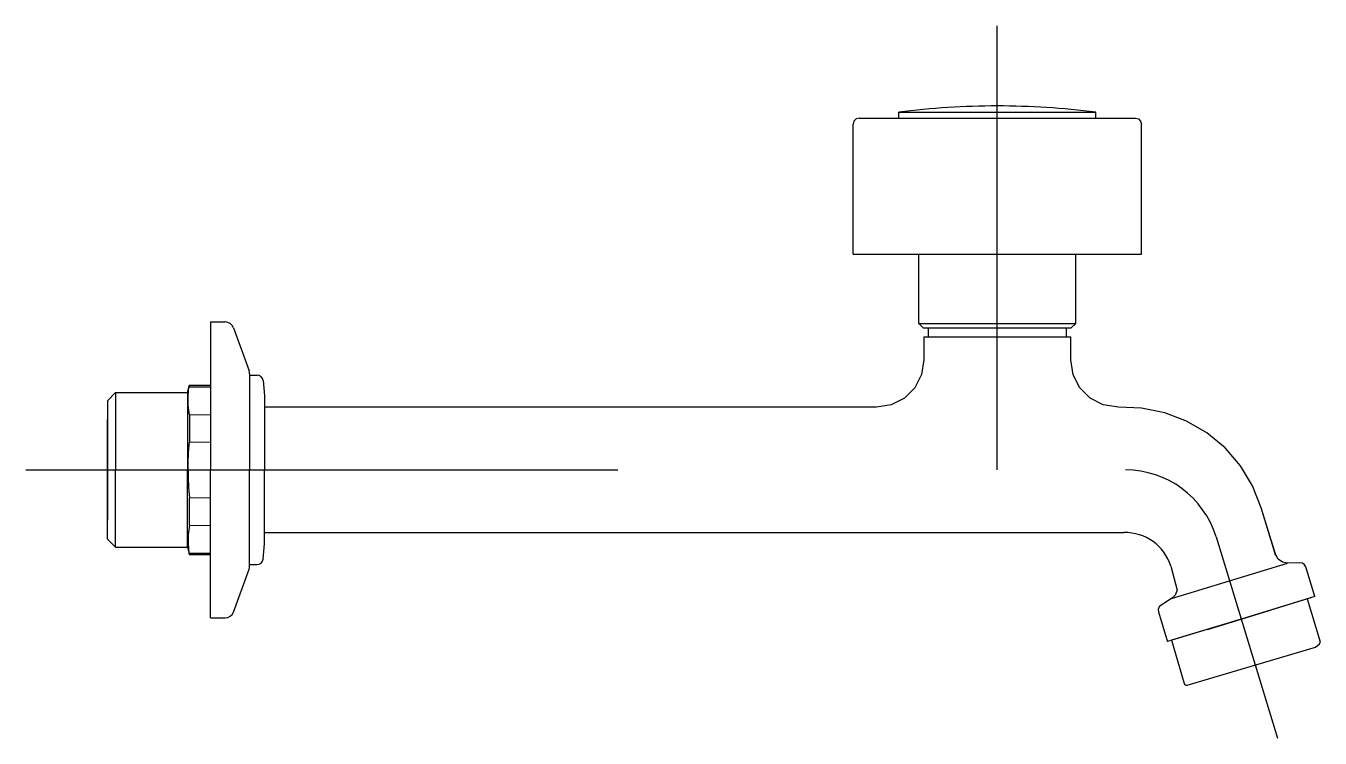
# Model space of a CAD drawing. Extents: x -17.189 to -16.971, y 3.559 to 3.679.
import ezdxf

# ---------------------------------------------------------------- set-up
doc = ezdxf.new("R2010")
doc.units = 0
doc.header["$LTSCALE"] = 0.2
doc.header["$MEASUREMENT"] = 0
doc.linetypes.add('AXES', pattern=[0.5400000065565109, 0.300000011920929, -0.07999999821186066, 0.07999999821186066, -0.07999999821186066])
doc.linetypes.add('CONTINU', pattern=[0])
doc.layers.get('0').update_dxf_attribs({"linetype": 'CONTINUOUS'})
doc.layers.add('DECA_EIXOS', color=5, linetype='AXES')

msp = doc.modelspace()

# ---------------------------------------------------------------- linework, layer by layer
at = {"linetype": 'CONTINU'}
for p, q in [((-17.15811535746361, 3.629188650469925), (-17.15565941829861, 3.629188653330947)), ((-17.15811535746361, 3.629188650469925), (-17.15811535746361, 3.604188649256928)), ((-17.15424987751682, 3.628201683262396), (-17.15160579616699, 3.620937124911705)), ((-17.15151535899147, 3.620424083341412), (-17.15151535899049, 3.604188649227276)), ((-17.16175279118072, 3.618243536334183), (-17.15811534983422, 3.618243536334183)), ((-17.16168711191918, 3.618488647799637), (-17.15811534220483, 3.618488647799637)), ((-17.1515153589895, 3.620188648562576), (-17.15023790317457, 3.620188648562576)), ((-17.1492417086361, 3.619275806129856), (-17.14901535898949, 3.616688672404434)), ((-17.15811535746361, 3.579188648324157), (-17.15811535746361, 3.604188649537154)), ((-17.15151535899147, 3.58795321545267), (-17.15151535899049, 3.604188649566807)), ((-17.01878107172753, 3.593588578324463), (-17.00382931238915, 3.593590757470275)), ((-17.16175279118072, 3.590133762459899), (-17.15811534983422, 3.590133762459899)), ((-17.16168711191918, 3.589888650994446), (-17.15811534220483, 3.589888650994446)), ((-17.1492417086361, 3.589101492664227), (-17.14901535898949, 3.591688626389648)), ((-17.1515153589895, 3.588188650231506), (-17.15023790317457, 3.588188650231506)), ((-17.15424987751682, 3.580175615531686), (-17.15160579616699, 3.587440173882378)), ((-17.15811535746361, 3.579188648324157), (-17.15565941829861, 3.579188645463136)), ((-16.99577761942651, 3.575392614464905), (-16.99363588635296, 3.568095547162545)), ((-16.99313847734069, 3.56782466769866), (-16.97146841532495, 3.574243213753845))]:
    msp.add_line(p, q, dxfattribs=at)
for points in [[(-17.02521535593774, 3.665688894371653, 0.03150984168524023), (-17.04186571557271, 3.664638603923676)], [(-17.00856546496306, 3.664638597654234, 0.03150895910295805), (-17.02521535593774, 3.665688894371653)], [(-17.16190319544579, 3.604188649273946, -0.02275907144604019), (-17.16168712717797, 3.608933053023598)], [(-17.16190319544579, 3.604188649520137, 0.02275907144604019), (-17.16168712717797, 3.599444245770484)], [(-16.97083673725357, 3.574727916077612, 0.3105041838140157), (-16.97069668817036, 3.575158850041292)]]:
    msp.add_lwpolyline(points, format="xyb", dxfattribs=at)
for points in [[(-17.04186555201318, 3.66363861666217), (-17.04186571557271, 3.664638603923676)], [(-17.04186571557271, 3.664638603923676), (-17.00856546496306, 3.664638597654234)], [(-17.00856554896142, 3.66363861666217), (-17.00856546496306, 3.664638597654234)], [(-17.04956569773461, 3.640638624291565), (-17.04956569391992, 3.662638624291565)], [(-17.04856572634484, 3.66363861666217), (-17.04907041270043, 3.663502092461731), (-17.0494291649511, 3.663143339257385), (-17.04956569391991, 3.662638624291565)], [(-17.04856572634484, 3.66363861666217), (-17.00186542231347, 3.66363861666217)], [(-17.00186542231347, 3.66363861666217), (-17.00136070353295, 3.663502084832336), (-17.0010019503286, 3.66314333162799), (-17.00086542231347, 3.66263861666217)], [(-17.00086541849877, 3.640638624291565), (-17.00086542231347, 3.66263861666217)], [(-17.04956569773461, 3.640638624291565), (-17.00086541849877, 3.640638624291565)], [(-17.03846554476525, 3.628938633065368), (-17.03846559437371, 3.640638624291565)], [(-17.01196556956078, 3.628938633065368), (-17.01196556956078, 3.640638624291565)], [(-17.03771554476525, 3.628188633065368), (-17.03846554476525, 3.628938633065368)], [(-17.03846554476525, 3.628938633065368), (-17.01196556956078, 3.628938633065368)], [(-17.03771554476525, 3.628188633065368), (-17.01271556956078, 3.628188633065368)], [(-17.03686534983422, 3.628188648324158), (-17.03686534983422, 3.626688646416809)], [(-17.01356536204125, 3.628188648324158), (-17.01356536204125, 3.626688646416809)], [(-17.01271556956078, 3.628188633065368), (-17.01196556956078, 3.628938633065368)], [(-17.03761534983422, 3.626688646416809), (-17.03761534983422, 3.622788692574646)], [(-17.03761534983422, 3.626688646416809), (-17.01281536204125, 3.626688646416809)], [(-17.01281536204125, 3.622788824181701), (-17.01281536204125, 3.626688646416809)], [(-17.03761534983422, 3.622788692574646), (-17.03800494295861, 3.62031605062976), (-17.03914318377282, 3.61808554659381), (-17.04091218668725, 3.616316542725707), (-17.04314269167687, 3.615178300957824), (-17.04561533457543, 3.614788708787109)], [(-17.00476161340408, 3.614782742129512), (-17.00733224970605, 3.61519276724353), (-17.00953257471825, 3.616326892953063), (-17.01126818568017, 3.618059153657104), (-17.01240655619408, 3.62025728235736), (-17.01281536204125, 3.622788824181701)], [(-17.1620153589895, 3.617263647418167), (-17.16168711191918, 3.618488647799637)], [(-17.16168712717797, 3.613499137263443), (-17.16188007456567, 3.615094029765274), (-17.16187836558129, 3.616676880221512), (-17.16175279118072, 3.618243536334183)], [(-17.16168711191918, 3.618488647799637), (-17.16175279118072, 3.618243536334183)], [(-17.1755153589895, 3.615888652186539), (-17.17414035898949, 3.617263647418167)], [(-17.17414035898949, 3.617263647418167), (-17.1620153589895, 3.617263647418167)], [(-17.17414035898949, 3.617263647418167), (-17.17414035898949, 3.604188649328925)], [(-17.1620153589895, 3.617263647418167), (-17.1620153589895, 3.60418864927445)], [(-17.14901535898949, 3.616688672404434), (-17.14901535898949, 3.604188650350716)], [(-17.1755153589895, 3.615888652186539), (-17.1755153589895, 3.604188649335102)], [(-17.046860917156, 3.614788649659301), (-17.14901535898949, 3.614788649659301)], [(-17.04561533457543, 3.614788708787109), (-17.046860917156, 3.614788649659301)], [(-16.98061846262719, 3.597805578332092), (-16.98208991343285, 3.601493686299468), (-16.98414981180932, 3.604890375476028), (-16.98674170786645, 3.607902027468826), (-16.98979432780053, 3.610440455536987), (-16.99322403818871, 3.612443345647003), (-16.99693682581689, 3.61385616360202), (-17.00083073908593, 3.614629224877502), (-17.00476161340408, 3.614782742129512)], [(-17.1755153589895, 3.604188649335103), (-17.1755153589895, 3.61268864951625)], [(-17.1755153589895, 3.604188649335103), (-17.1755153589895, 3.612454578738358)], [(-17.1755153589895, 3.604188649335103), (-17.1755153589895, 3.612332523684647)], [(-17.16168712717797, 3.613499137263443), (-17.15811534220483, 3.613558750491287)], [(-17.16168712717797, 3.613499137263443), (-17.16168712717797, 3.608933053023598)], [(-17.16168712717797, 3.608933053023598), (-17.15811534220483, 3.608858617167618)], [(-17.1755153589895, 3.592488646607544), (-17.1755153589895, 3.60418864945898)], [(-17.1755153589895, 3.60418864945898), (-17.1755153589895, 3.595922720055725)], [(-17.1755153589895, 3.60418864945898), (-17.1755153589895, 3.595688649277832)], [(-17.1755153589895, 3.60418864945898), (-17.1755153589895, 3.596044775109436)], [(-17.17414035898949, 3.591113651375915), (-17.17414035898949, 3.604188649465157)], [(-17.1620153589895, 3.591113651375915), (-17.1620153589895, 3.604188649519632)], [(-17.14901535898949, 3.591688626389648), (-17.14901535898949, 3.604188648443367)], [(-17.16168712717797, 3.599444245770484), (-17.15811534220483, 3.599518681626465)], [(-17.16168712717797, 3.59487816153064), (-17.16168712717797, 3.599444245770484)], [(-16.9781330958059, 3.589676279168274), (-16.98061846262719, 3.597805578332092)], [(-16.97866925930495, 3.591429991345536), (-16.98061846262719, 3.597805578332092)], [(-17.16168712717797, 3.594878161530639), (-17.16188007456567, 3.593283269028808), (-17.16187836558129, 3.59170041857257), (-17.16175279118072, 3.590133762459899)], [(-17.16168712717797, 3.59487816153064), (-17.15811534220483, 3.594818548302795)], [(-17.1755153589895, 3.592488646607544), (-17.17414035898949, 3.591113651375915)], [(-17.14901535898949, 3.593588648896362), (-17.046860917156, 3.593588648896362)], [(-17.046860917156, 3.593588648896362), (-17.01878107172753, 3.593588578324463)], [(-17.17414035898949, 3.591113651375915), (-17.1620153589895, 3.591113651375915)], [(-17.1620153589895, 3.591113651375915), (-17.16168711191918, 3.589888650994446)], [(-17.16168711191918, 3.589888650994446), (-17.16175279118072, 3.590133762459899)], [(-16.97818354293121, 3.589841284901066), (-16.97866925930495, 3.591429991345536)], [(-16.97620112711694, 3.588427248101379), (-16.97705239969994, 3.588585182290222), (-16.97775705820824, 3.589087814431335), (-16.97818354293121, 3.589841284901065)], [(-16.99589807230737, 3.587927629571106), (-16.99485107523705, 3.583861631493713), (-16.99515420634057, 3.583050886254455), (-16.9957716227224, 3.582443933587219)], [(-16.9957716227224, 3.582443933587219), (-16.97620112711694, 3.588427248101379)], [(-16.97410447794702, 3.58850047503009), (-16.97620112711694, 3.588427248101379)], [(-16.97311325175072, 3.587793466668273), (-16.97332650858666, 3.588170198540832), (-16.97367884165551, 3.588421514611389), (-16.97410447794701, 3.58850047503009)], [(-16.97158339792993, 3.582789554696228), (-16.97311325175072, 3.587793466668274)], [(-16.99755076700951, 3.581332203011657), (-16.99785948282983, 3.581028726678039), (-16.99801104838158, 3.58062335405841), (-16.99797715861108, 3.58019178400531)], [(-16.99710598093774, 3.581610134225036), (-16.99755076700951, 3.581332203011657)], [(-16.9957716227224, 3.582443933587219), (-16.99710598093774, 3.581610134225036)], [(-16.97158339792993, 3.582789554696228), (-16.9840153589895, 3.578988710503723)], [(-16.97225309092309, 3.58258480844989), (-16.9840153589895, 3.578988710503723)], [(-16.9840153589895, 3.578988710503723), (-16.97583898065255, 3.581488488291699)], [(-16.97284291178491, 3.582404481988098), (-16.97069668817036, 3.575158850041292)], [(-16.99797715861108, 3.58019178400531), (-16.99682975489404, 3.576438751320984)], [(-16.9840153589895, 3.578988710503723), (-16.99644728190209, 3.575187742333557)], [(-16.9840153589895, 3.578988710503723), (-16.99577761942651, 3.575392614464905)], [(-16.98971278420646, 3.577246826929225), (-16.9840153589895, 3.578988710503723)], [(-16.9840153589895, 3.578988710503723), (-16.97926146447266, 3.580442126604331)], [(-16.98049052545231, 3.580066363740824), (-16.97974694880487, 3.580293698669606)], [(-16.98971278420646, 3.577246826929225), (-16.98472682382019, 3.578771607025468)], [(-16.98971278420646, 3.577246826929225), (-16.98740635274882, 3.577952504096675)], [(-16.99682975489404, 3.576438751320984), (-16.99644728190209, 3.575187742333557)], [(-16.97146841532495, 3.574243213753845), (-16.97083673725357, 3.574727916077612)]]:
    msp.add_lwpolyline(points, dxfattribs=at)
for centre, radius, start, end in [((-17.1556594165512, 3.627688653330948), 0.0015, 19.99998847451092, 90.00006674614413), ((-17.15301535898949, 3.62042416034236), 0.00149999999999782, 359.9970587804625, 19.99733161935501), ((-17.15023790317457, 3.619188648562576), 0.001, 5.000104937285101, 90.00000000000001), ((-17.15301535898949, 3.587953138451723), 0.00149999999999782, 340.002668380645, 0.00294121953749799), ((-17.15023790317457, 3.589188650231506), 0.001, 270, 354.9998950627149), ((-17.1556594165512, 3.580688645463135), 0.0015, 269.9999332538559, 340.0000115254891), ((-16.99325207666508, 3.568208197610789), 0.0004, 196.3572806656983, 286.4989821258719)]:
    msp.add_arc(centre, radius, start, end, dxfattribs=at)
at = {"linetype": 'CONTINUOUS'}
msp.add_arc((-17.00356061318977, 3.585581636651157), 0.008013626866466582, 17.02269377855739, 91.92150403022958, dxfattribs=at)
at = {"layer": 'DECA_EIXOS'}
for points in [[(-17.02521535593774, 3.604188649397041), (-17.02521535593774, 3.679224081139709)], [(-17.1893016291311, 3.604188649397041), (-17.00356719309594, 3.604188650231506)], [(-16.98825497532444, 3.592857766508017), (-16.9778638468435, 3.558865282158997)]]:
    msp.add_lwpolyline(points, dxfattribs=at)
msp.add_lwpolyline([(-16.98825497532444, 3.592857766508017, 0.3297608079467387), (-17.00356719309594, 3.604188650231506)], format="xyb", dxfattribs=at)

doc.saveas('drawing.dxf')
